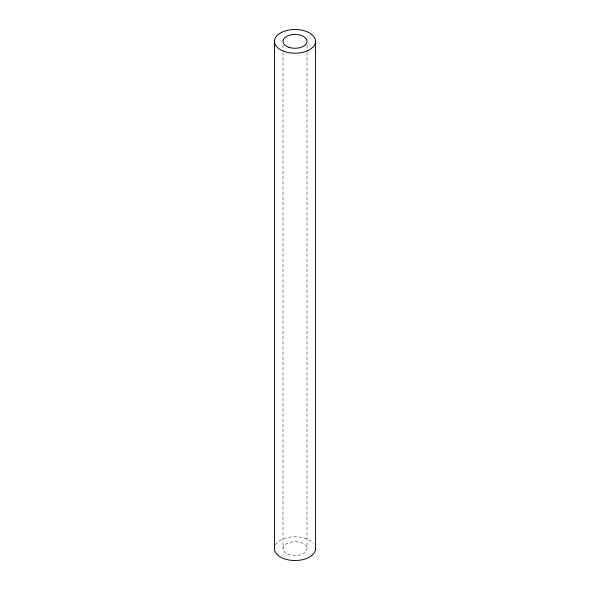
<?xml version="1.0" encoding="UTF-8"?>
<svg xmlns="http://www.w3.org/2000/svg" width="590" height="590" viewBox="0 0 590 590"><rect width="100%" height="100%" fill="white"/><g stroke="black" fill="none" stroke-linecap="round" stroke-linejoin="round"><path stroke-width="0.44" stroke-dasharray="2.95 2.21" d="M306.999 45.024L306.999 51.47M306.999 52.392L306.999 548.656A11.999 6.925 0 0 1 288.997 554.659A11.999 6.925 0 0 1 288.997 542.66A11.999 6.925 0 0 1 306.999 548.656M283.001 45.024L283.001 51.47M283.001 52.392L283.001 548.656M275.508 544.902A20.547 11.866 0 0 1 293.555 536.826A20.547 11.866 0 0 1 313.386 543.353"/><path stroke-width="0.89" d="M315.51 42.06A20.547 11.866 0 0 1 283.672 51.242A20.547 11.866 0 0 1 285.818 30.732A20.547 11.866 0 0 1 315.51 42.06L315.51 549.371M274.49 40.629L274.49 547.94A20.547 11.866 0 0 0 295.103 560.522A20.547 11.866 0 0 0 315.495 547.822M288.997 47.34A11.999 6.925 0 0 0 306.999 41.344A11.999 6.925 0 0 0 288.997 35.341A11.999 6.925 0 0 0 288.997 47.34"/></g></svg>
